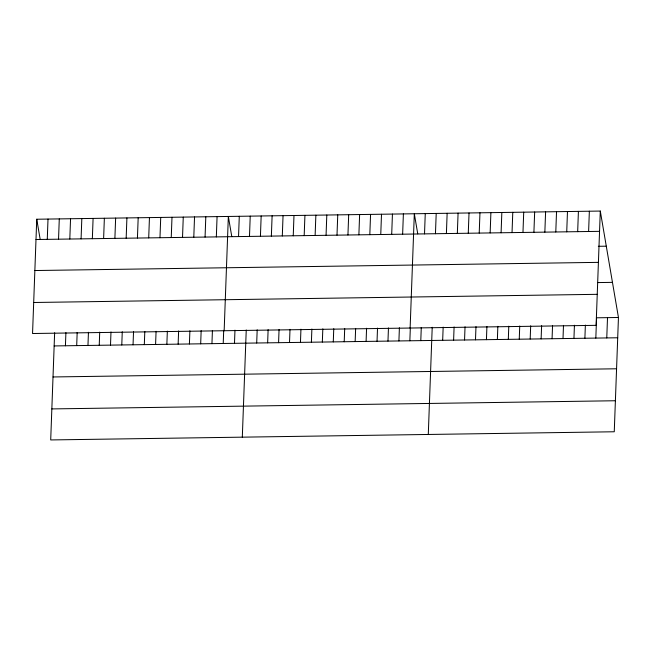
<?xml version="1.0" encoding="UTF-8"?>
<svg xmlns="http://www.w3.org/2000/svg" width="651" height="651" viewBox="0 0 651 651"><rect width="100%" height="100%" fill="white"/><g stroke="black" fill="none" stroke-linecap="round" stroke-linejoin="round"><path stroke-width="0.98" d="M36.741 219.232L32.55 333.515L596.104 325.337L600.295 211.062L36.741 219.232L40.167 239.308M47.271 239.356L48.011 219.07M54.635 332.759L50.705 439.938L614.259 431.768L618.45 317.485L600.295 211.062M58.541 239.194L59.282 218.907M65.425 345.779L65.906 332.596M69.812 239.031L70.552 218.744M76.696 345.616L77.176 332.433M81.082 238.868L81.823 218.581M87.966 345.453L88.446 332.27M92.352 238.705L93.093 218.419M99.237 345.29L99.717 332.108M103.623 238.535L104.363 218.256M110.507 345.128L110.987 331.945M114.893 238.372L115.634 218.093M121.778 344.965L122.266 331.774M126.164 238.209L126.912 217.93M133.048 344.794L133.536 331.611M137.434 238.046L138.183 217.768M144.319 344.631L144.807 331.449M148.705 237.884L149.453 217.605M155.589 344.469L156.077 331.286M159.975 237.721L160.724 217.434M166.859 344.306L167.348 331.123M171.246 237.558L171.994 217.271M178.138 344.143L178.618 330.96M182.524 237.395L183.265 217.108M189.408 343.98L189.889 330.798M193.795 237.233L194.535 216.946M200.679 343.818L201.159 330.635M205.065 237.07L205.806 216.783M211.949 343.655L212.429 330.472M216.335 236.907L217.076 216.62M223.22 343.492L223.7 330.309M224.156 330.732L228.346 216.457L231.772 236.525M234.49 343.329L234.97 330.147M238.543 236.582L239.291 216.295M249.488 236.419L250.228 216.14M242.31 437.163L246.241 329.976M260.424 236.264L261.165 215.977M256.697 343.004L257.186 329.821M271.361 236.101L272.11 215.823M267.642 342.849L268.122 329.658M282.306 235.947L283.047 215.66M278.579 342.686L279.059 329.504M293.243 235.784L293.983 215.505M289.516 342.532L290.004 329.341M304.18 235.629L304.928 215.343M300.461 342.369L300.941 329.186M315.125 235.467L315.865 215.188M311.398 342.214L311.878 329.024M326.061 235.312L326.802 215.025M322.335 342.052L322.823 328.869M336.998 235.149L337.747 214.871M333.279 341.897L333.76 328.706M347.943 234.995L348.684 214.708M344.216 341.734L344.696 328.552M358.88 234.832L359.621 214.553M355.153 341.58L355.641 328.389M369.817 234.677L370.565 214.391M366.098 341.417L366.578 328.234M380.762 234.515L381.502 214.236M377.035 341.262L377.523 328.071M391.699 234.36L392.439 214.073M387.972 341.1L388.46 327.917M402.635 234.197L403.384 213.919M398.917 340.945L399.397 327.754M410.13 328.039L414.321 213.756L417.747 233.831M409.853 340.782L410.342 327.599M424.517 233.88L425.258 213.601M420.79 340.628L421.278 327.437M435.454 233.725L436.203 213.438M428.285 434.461L432.215 327.282M446.399 233.563L447.139 213.284M442.672 340.31L443.16 327.119M457.336 233.408L458.076 213.121M453.609 340.147L454.097 326.965M468.272 233.245L469.021 212.967M464.554 339.993L465.034 326.802M479.217 233.091L479.958 212.804M475.49 339.83L475.979 326.647M490.154 232.928L490.895 212.649M486.435 339.676L486.915 326.485M501.091 232.773L501.84 212.486M497.372 339.513L497.852 326.33M512.036 232.61L512.776 212.332M508.309 339.358L508.797 326.167M522.973 232.456L523.713 212.169M519.254 339.195L519.734 326.013M533.91 232.293L534.658 212.014M530.191 339.041L530.671 325.85M544.854 232.138L545.595 211.852M541.127 338.878L541.616 325.695M555.791 231.976L556.532 211.697M552.072 338.723L552.553 325.533M566.728 231.821L567.477 211.534M563.009 338.561L563.489 325.378M577.673 231.658L578.413 211.38M573.946 338.406L574.434 325.215M588.61 231.504L589.358 211.217M584.891 338.243L585.371 325.061M595.828 338.089L596.568 317.802L618.45 317.485M606.765 337.926L607.513 317.647M36 239.519L599.547 231.341M598.326 246.298L606.284 246.184M34.861 270.539L598.415 262.361M597.545 282.583L612.461 282.363M33.689 302.495L597.244 294.325M54.155 345.941L617.709 337.771M53.016 376.962L616.57 368.783M51.844 408.918L615.398 400.747"/></g></svg>
